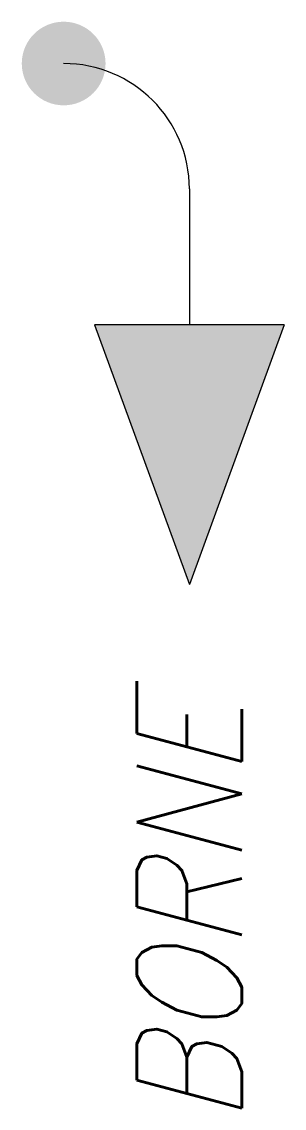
# Model space of a CAD drawing. Extents: x 97.8 to 100.3, y 216.7 to 227.1.
import ezdxf
from ezdxf.enums import TextEntityAlignment as Align

# ---------------------------------------------------------------- set-up
doc = ezdxf.new("R2010")
doc.units = 0
doc.header["$MEASUREMENT"] = 0
doc.layers.get('0').update_dxf_attribs({"linetype": 'CONTINUOUS'})
doc.styles.add('ROMANS', font='romans')

# ---------------------------------------------------------------- blocks, each defined once
blk = doc.blocks.new('24')
at = {"color": 7}
blk.add_line((0.906, 0), (-0.906, 0), dxfattribs=at)
for p in [(-0.906, 0), (0.906, 0)]:
    blk.add_line(p, (0, -2.484))
blk.add_solid([(0, -2.484), (0.906, 0), (-0.906, 0)])

msp = doc.modelspace()

# ---------------------------------------------------------------- hatches: boundary and pattern name
at = {"lineweight": 9}
h = msp.add_hatch(color=7, dxfattribs=at)
edge = h.paths.add_edge_path()
edge.add_arc((98.181, 226.743), 0.4, 0, 360)

# ---------------------------------------------------------------- linework, layer by layer
msp.add_line((99.381, 225.543), (99.381, 224.243))
msp.add_arc((98.181, 225.543), 1.2, 0, 90)

# ---------------------------------------------------------------- block references
msp.add_blockref('24', (99.381, 224.243))

# ---------------------------------------------------------------- texts
at = {"color": 3, "lineweight": -3, "style": 'ROMANS', "oblique": 15, "width": 0.9}
msp.add_attdef('BORNE', text='', height=1, rotation=90, dxfattribs=at).set_placement((99.381, 220.645), align=Align.MIDDLE_RIGHT)

doc.saveas('drawing.dxf')
